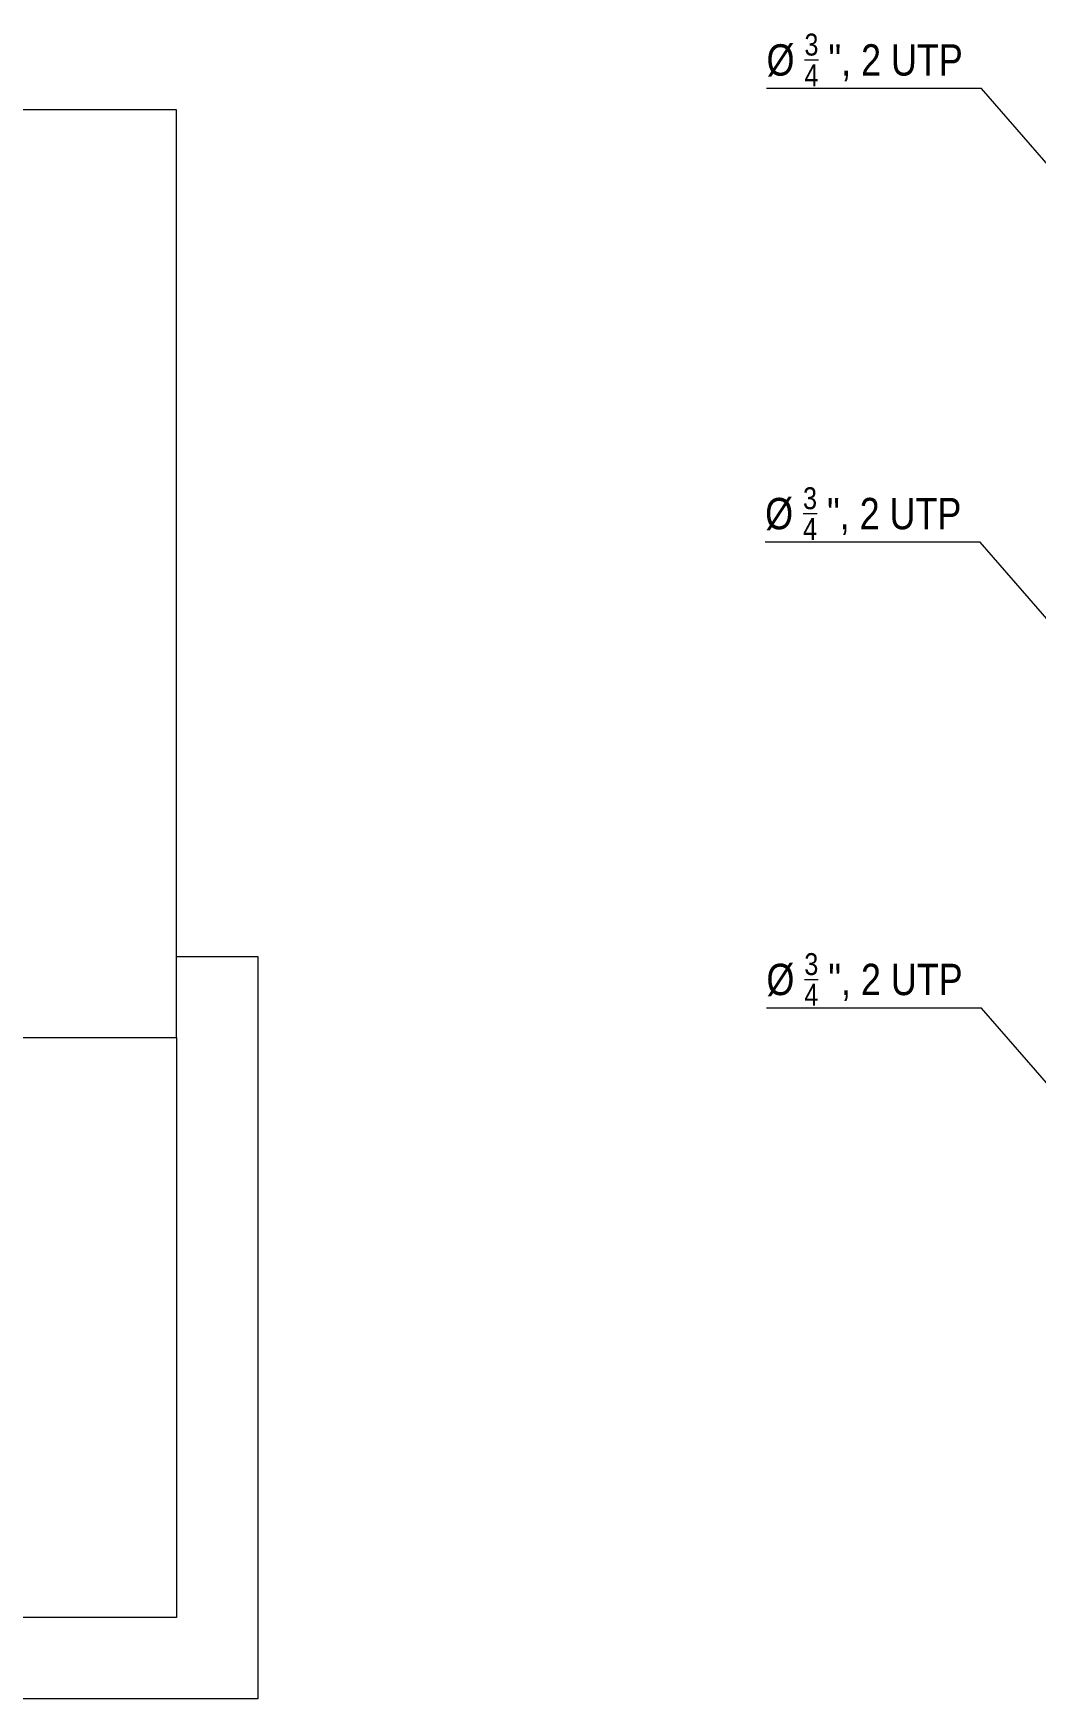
# Model space of a CAD drawing. Header units: millimetres. Extents: x 0 to 99.3, y 0 to 70.2.
# Drawn here: x 33.69 to 38.01, y 19.61 to 26.78 of the extents above; entities that cross this region are included whole.
import ezdxf

# ---------------------------------------------------------------- set-up
doc = ezdxf.new("R2010")
doc.units = ezdxf.units.MM
doc.layers.add('ARQUITECTÓNICO', color=152, linetype='Continuous', lineweight=0)
doc.layers.add('TEXTOS INST. VOZ Y DATOS', color=1, linetype='Continuous', lineweight=0)
doc.styles.add('75', font='ARIALN.TTF', dxfattribs={"height": 0.135})

msp = doc.modelspace()

# ---------------------------------------------------------------- linework, layer by layer
at = {"layer": 'ARQUITECTÓNICO'}
msp.add_lwpolyline([(33.30279011567973, 22.45543275602199), (34.30279011567973, 22.45543275602199), (34.30279011567973, 26.45543275602199), (33.30279011567973, 26.45543275602199)], close=True, dxfattribs=at)
for points in [[(34.30279011567973, 22.8054327560219), (34.65279011568009, 22.8054327560219), (34.65279011568009, 19.60543275602186), (33.30279011568018, 19.60543275602186)], [(33.30279011567973, 22.45543275602199), (34.30279011567973, 22.45543275602199), (34.30279011568018, 19.95543275602199), (33.30279011568018, 19.95543275602176)]]:
    msp.add_lwpolyline(points, dxfattribs=at)
at = {"layer": 'TEXTOS INST. VOZ Y DATOS'}
for points in [[(38.76119011477931, 25.4108664492544), (37.77271150581373, 26.54645749768702), (36.84585514330547, 26.54645749768702)], [(38.75508901980629, 23.45517980742943), (37.76661041084117, 24.59077085586205), (36.83975404833291, 24.59077085586205)], [(38.76066895446456, 21.44689237853117), (37.77219034549944, 22.58248342696379), (36.84533398299118, 22.58248342696379)]]:
    msp.add_lwpolyline(points, dxfattribs=at)

# ---------------------------------------------------------------- texts
at = {"layer": 'TEXTOS INST. VOZ Y DATOS', "char_height": 0.135, "width": 2.199120933601989, "attachment_point": 3, "style": '75'}
for insert in [(37.69163199537434, 26.78348264624992), (37.68553090040132, 24.82779600442473), (37.69111083505959, 22.8195085755267)]:
    msp.add_mtext('\\A1;%%C {\\H0.7x;\\S3/4;} ", 2 UTP', dxfattribs=dict(at, insert=insert))

doc.saveas('drawing.dxf')
